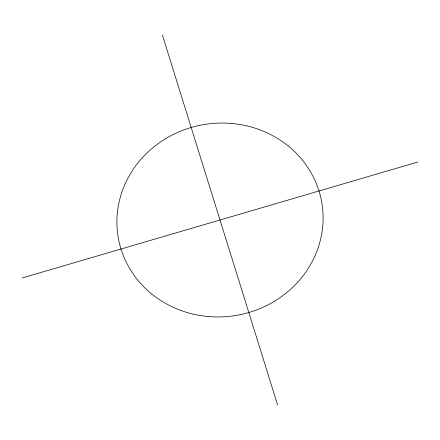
<?xml version="1.0" encoding="UTF-8"?>
<svg xmlns="http://www.w3.org/2000/svg" width="440" height="440" viewBox="0 0 440 440"><rect width="100%" height="100%" fill="white"/><g stroke="black" fill="none" stroke-linecap="round" stroke-linejoin="round"><path stroke-width="0.66" d="M22 278.031L418 161.97M162.377 34.947L277.624 405.053M181.451 310.668A103.274 96.795 -9.3 0 0 322.091 204.452A103.274 96.795 -9.3 0 0 156.459 144.887A103.274 96.795 -9.3 0 0 181.451 310.668"/></g></svg>
